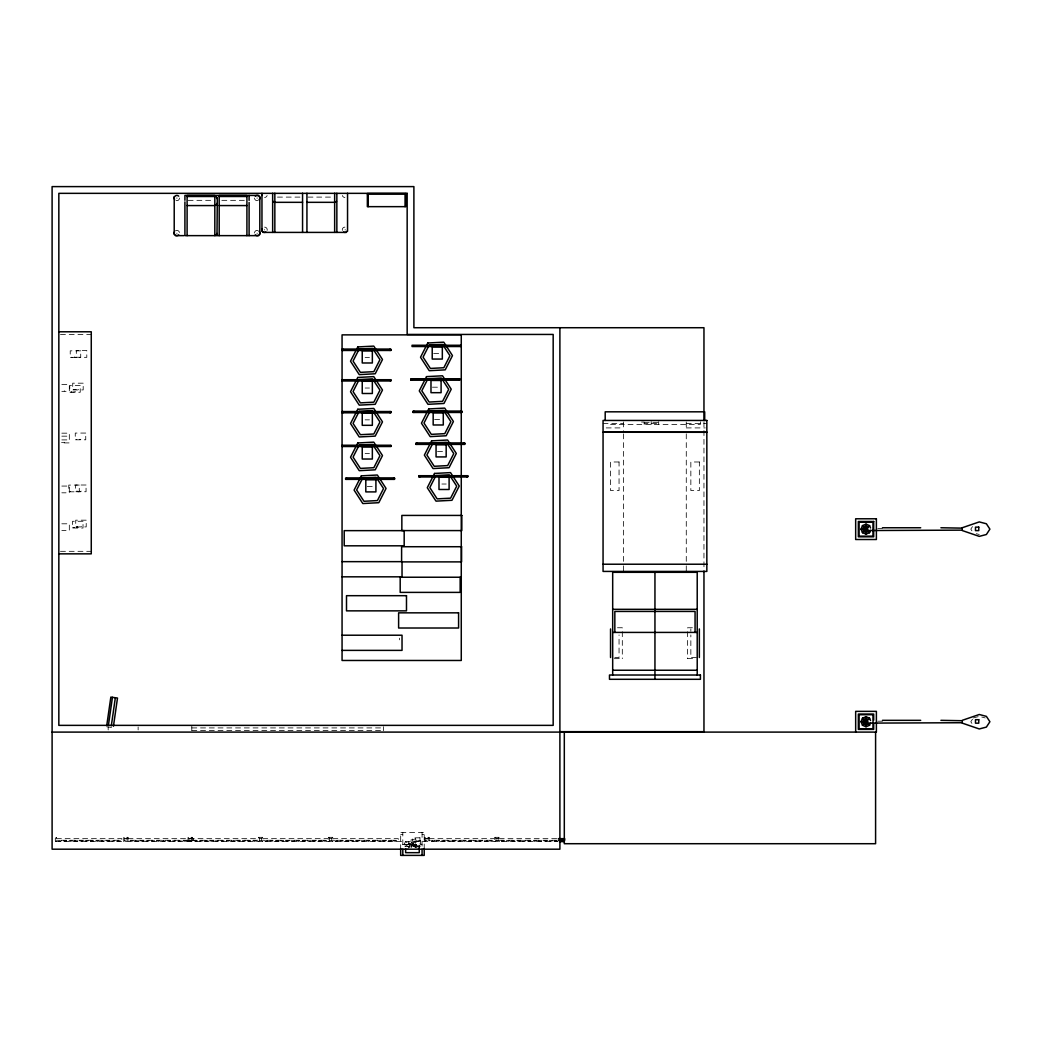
<?xml version="1.0" encoding="UTF-8"?>
<svg xmlns="http://www.w3.org/2000/svg" width="1042" height="1042" viewBox="0 0 1042 1042"><rect width="100%" height="100%" fill="white"/><g stroke="black" fill="none" stroke-linecap="round" stroke-linejoin="round"><path stroke-width="0.75" stroke-dasharray="5 3.75" d="M73.305 389.382L75.024 389.552M79.322 491.082L79.114 491.186M71.598 391.883L72.25 392M79.426 439.463L80 439.307M79.974 491.355L80.455 491.485M62.325 442.563L61.582 442.642M64.513 442.238L64.226 442.55M78.345 389.656L78.319 389.461M76.196 389.773L75.506 389.304M75.623 357.237L86.799 357.354L86.799 350.62L76.313 350.62L76.313 357.354M80.651 439.45L80.846 439.268M77.994 527.656L78.111 527.382M71.429 391.831L70.791 392M74.203 527.591L73.617 527.591M64.422 390.802L64.226 390.984M74.269 357.041L74.92 357.067M73.5 392L74.451 391.714M62.872 442.368L63.523 442.342M76.769 439.372L76.092 439.542M75.258 391.87L75.441 391.597M411.056 847.862L412.137 844.841L405.299 841.78L404.218 844.815L408.321 846.638M177.205 198.058L176.489 198.058M177.101 233.252L176.593 233.252M257.53 198.058L256.814 198.058M257.426 233.252L256.918 233.252M81.107 491.329L81.133 491.095M81.276 526.51L81.302 526.275M70.153 491.316L70.452 491.55M418.637 848.865L420.317 845.987L413.635 842.157L411.955 845.036L417.308 848.097M972.473 526.627L970.818 529.141L973.293 532.931M972.473 719.201L970.818 721.728L973.293 725.506M407.292 849.608L411.603 843.186L414.39 845.062M124.806 840.542L123.724 841.61L123.724 837.325L128.01 837.325L128.01 841.61L126.942 840.542L124.806 840.542L124.806 838.393L123.724 837.325M124.806 838.393L126.942 838.393L128.01 837.325M189.071 840.542L188.003 841.61L188.003 837.325L192.288 837.325L192.288 841.61L191.22 840.542L189.071 840.542L189.071 838.393L188.003 837.325M189.071 838.393L191.22 838.393L192.288 837.325M258.442 837.325L259.51 838.393L259.51 840.542L258.442 841.61L258.442 837.325L262.714 837.325L262.714 841.61L261.646 840.542L261.646 838.393L262.714 837.325M328.543 837.325L329.611 838.393L329.611 840.542L328.543 841.61L328.543 837.325L332.815 837.325L332.815 841.61L331.747 840.542L331.747 838.393L332.815 837.325M425.918 840.542L424.849 841.61L424.849 837.325L429.135 837.325L429.135 841.61L428.067 840.542L425.918 840.542L425.918 838.393L424.849 837.325M425.918 838.393L428.067 838.393L429.135 837.325M494.924 837.325L495.992 838.393L495.992 840.542L494.924 841.61L494.924 837.325L499.209 837.325L499.209 841.61L498.141 840.542L498.141 838.393L499.209 837.325M413.948 846.638L416.344 844.71L418.454 847.159M405.364 846.273L411.447 841.636C415.146 846.521 414.039 842.926 409.662 847.068M76.457 527.356L76.926 527.76M73.279 527.617L72.797 527.356M264.342 229.514L264.342 230.022M345.163 230.022L345.163 229.514M411.538 845.843L414.768 844.971M973.293 717.938L979.272 716.375L985.25 717.938M77.668 526.666L76.717 526.653M407.044 844.854L414.729 844.137L415.029 847.367M277.472 197.107L301.542 197.107M307.963 197.107L332.033 197.107M188.12 200.338L212.19 200.338M221.829 200.338L244.297 200.338M60.449 334.482L91.266 334.482M433.667 353.577L440.896 353.577M71.26 357.315L72.132 357.328M365.117 357.51L369.454 357.51M61.83 384.602L69.319 384.602L69.319 391.349L61.83 391.349M432.43 387.194L439.646 387.194M365.117 388.028L369.454 388.028M434.605 419.509L441.834 419.509M365.117 419.848L369.454 419.848M644.177 422.323L658.492 422.323L658.492 423.625L644.177 423.625M603.058 423.521L623.481 423.521M686.274 423.521L706.841 423.521M606.197 427.91L623.481 427.91M686.274 427.91L705.252 427.91M61.83 433.172L69.319 433.172L69.319 442.902L61.83 442.902M61.83 436.168L69.319 436.168M61.83 439.906L69.319 439.906M437.51 451.433L444.726 451.433M365.117 453.557L369.454 453.557M441.886 484.022L446.21 484.022M61.83 486.067L69.319 486.067L69.319 492.814L61.83 492.814M367.253 486.419L374.469 486.419M76.652 491.082L77.368 491.082M61.83 523.8L69.319 523.8L69.319 530.547L61.83 530.547M73.565 527.356L74.399 527.682M877.729 528.607L882.548 528.607M60.449 551.322L91.266 551.322M617.489 627.753L622.308 627.753L622.308 658.674M692.396 627.753L687.59 627.753L687.59 658.674M614.806 657.515L619.052 657.515L619.052 634.943M696.512 657.515L690.846 657.515L690.846 634.943M614.285 658.674L622.308 658.596M687.59 658.596L695.613 658.674M877.729 721.194L882.548 721.194M191.793 727.915L383.443 727.915M191.793 730.455L383.443 730.455M400.675 834.525L402.811 834.525M422.075 834.525L424.211 834.525M259.51 838.393L261.646 838.393M329.611 838.393L331.747 838.393M495.992 838.393L498.141 838.393M56.385 838.667L121.849 838.667L121.849 840.269L56.385 840.269M128.01 838.667L257.752 838.667L257.752 840.269L128.01 840.269M262.714 838.667L328.191 838.667L328.191 840.269L262.714 840.269M332.815 838.667L398.291 838.667L398.291 840.269L332.815 840.269M429.135 838.667L494.598 838.667L494.598 840.269L429.135 840.269M499.209 838.667L556.688 838.667M499.209 840.269L557.522 840.269M259.51 840.542L261.646 840.542M329.611 840.542L331.747 840.542M495.992 840.542L498.141 840.542M557.522 841.076L554.839 841.076L554.839 840.269M55.356 841.61L557.796 841.61M402.811 844.567L422.075 844.567M409.232 846L418.819 845.974L418.819 849.334M106.571 726.743L113.226 727.707M976.289 533.712L979.272 534.494M703.962 421.815L703.962 569.44M700.419 421.763L700.419 424.394L609.479 424.394L609.479 421.763M690.846 628.938L690.846 631.296M686.274 421.932L686.274 429.33M686.274 433.85L686.274 562.602M686.274 565.832L686.274 571.42M658.687 421.554L658.687 424.394M651.198 421.554L651.198 424.394M644.177 424.394L644.177 422.049L641.442 422.049L641.442 424.394M623.481 421.932L623.481 432.3M623.481 433.85L623.481 562.602M623.481 565.832L623.481 571.42M556.181 840.269L556.181 841.076M552.169 840.269L552.169 841.076L549.499 841.076L549.499 840.269M550.827 840.269L550.827 841.076M546.816 840.269L546.816 841.076L544.145 841.076L544.145 840.269M545.487 840.269L545.487 841.076M541.462 840.269L541.462 841.076L538.792 841.076L538.792 840.269M540.134 840.269L540.134 841.076M536.122 840.269L536.122 841.076L533.439 841.076L533.439 840.269M534.78 840.269L534.78 841.076M530.769 840.269L530.769 841.076L528.099 841.076L528.099 840.269M529.427 840.269L529.427 841.076M525.415 840.269L525.415 841.076L522.745 841.076L522.745 840.269M524.087 840.269L524.087 841.076M520.075 840.269L520.075 841.076L517.392 841.076L517.392 840.269M518.734 840.269L518.734 841.076M514.722 840.269L514.722 841.076L512.052 841.076L512.052 840.269M513.38 840.269L513.38 841.076M509.369 840.269L509.369 841.076L506.699 841.076L506.699 840.269M508.04 840.269L508.04 841.076M504.015 840.269L504.015 841.076L501.345 841.076L501.345 840.269M502.687 840.269L502.687 841.076M492.788 840.269L492.788 841.076L490.118 841.076L490.118 840.269M491.459 840.269L491.459 841.076M487.448 840.269L487.448 841.076L484.764 841.076L484.764 840.269M486.106 840.269L486.106 841.076M482.094 840.269L482.094 841.076L479.411 841.076L479.411 840.269M480.753 840.269L480.753 841.076M476.741 840.269L476.741 841.076L474.071 841.076L474.071 840.269M475.399 840.269L475.399 841.076M471.388 840.269L471.388 841.076L468.718 841.076L468.718 840.269M470.059 840.269L470.059 841.076M466.048 840.269L466.048 841.076L463.364 841.076L463.364 840.269M464.706 840.269L464.706 841.076M460.694 840.269L460.694 841.076L458.024 841.076L458.024 840.269M459.353 840.269L459.353 841.076M455.341 840.269L455.341 841.076L452.671 841.076L452.671 840.269M454.012 840.269L454.012 841.076M450.001 840.269L450.001 841.076L447.318 841.076L447.318 840.269M448.659 840.269L448.659 841.076M444.647 840.269L444.647 841.076L441.964 841.076L441.964 840.269M443.306 840.269L443.306 841.076M439.294 840.269L439.294 841.076L436.624 841.076L436.624 840.269M437.953 840.269L437.953 841.076M433.941 840.269L433.941 841.076L431.271 841.076L431.271 840.269M432.612 840.269L432.612 841.076M428.067 838.393L428.067 840.542M424.211 849.074L424.211 832.389L400.675 832.389L400.675 849.074M422.075 832.389L422.075 846.443L402.811 846.443L402.811 832.389M415.654 847.654L415.654 845.687L409.232 845.687L409.232 847.654M399.503 638.16L399.503 639.853M396.481 840.269L396.481 841.076L393.798 841.076L393.798 840.269M395.139 840.269L395.139 841.076M391.128 840.269L391.128 841.076L388.458 841.076L388.458 840.269M389.786 840.269L389.786 841.076M385.774 840.269L385.774 841.076L383.104 841.076L383.104 840.269M384.446 840.269L384.446 841.076M383.443 726.704L383.443 730.742M380.434 840.269L380.434 841.076L377.751 841.076L377.751 840.269M379.093 840.269L379.093 841.076M375.081 840.269L375.081 841.076L372.411 841.076L372.411 840.269M373.739 840.269L373.739 841.076M369.728 840.269L369.728 841.076L367.058 841.076L367.058 840.269M368.399 840.269L368.399 841.076M364.374 840.269L364.374 841.076L361.704 841.076L361.704 840.269M363.046 840.269L363.046 841.076M359.034 840.269L359.034 841.076L356.351 841.076L356.351 840.269M357.693 840.269L357.693 841.076M353.681 840.269L353.681 841.076L351.011 841.076L351.011 840.269M352.339 840.269L352.339 841.076M348.328 840.269L348.328 841.076L345.657 841.076L345.657 840.269M346.999 840.269L346.999 841.076M342.987 840.269L342.987 841.076L340.304 841.076L340.304 840.269M341.646 840.269L341.646 841.076M337.634 840.269L337.634 841.076L334.964 841.076L334.964 840.269M336.292 840.269L336.292 841.076M326.38 840.269L326.38 841.076L323.697 841.076L323.697 840.269M325.039 840.269L325.039 841.076M321.027 840.269L321.027 841.076L318.357 841.076L318.357 840.269M319.686 840.269L319.686 841.076M315.674 840.269L315.674 841.076L313.004 841.076L313.004 840.269M314.332 840.269L314.332 841.076M310.321 840.269L310.321 841.076L307.65 841.076L307.65 840.269M308.992 840.269L308.992 841.076M304.98 840.269L304.98 841.076L302.297 841.076L302.297 840.269M303.639 840.269L303.639 841.076M299.627 840.269L299.627 841.076L296.957 841.076L296.957 840.269M298.286 840.269L298.286 841.076M294.274 840.269L294.274 841.076L291.604 841.076L291.604 840.269M292.945 840.269L292.945 841.076M288.934 840.269L288.934 841.076L286.25 841.076L286.25 840.269M287.592 840.269L287.592 841.076M283.58 840.269L283.58 841.076L280.91 841.076L280.91 840.269M282.239 840.269L282.239 841.076M278.227 840.269L278.227 841.076L275.557 841.076L275.557 840.269M276.898 840.269L276.898 841.076M272.874 840.269L272.874 841.076L270.204 841.076L270.204 840.269M271.545 840.269L271.545 841.076M267.534 840.269L267.534 841.076L264.85 841.076L264.85 840.269M266.192 840.269L266.192 841.076M255.941 840.269L255.941 841.076L253.271 841.076L253.271 840.269M254.613 840.269L254.613 841.076M250.601 840.269L250.601 841.076L247.918 841.076L247.918 840.269M249.259 840.269L249.259 841.076M245.248 840.269L245.248 841.076L242.578 841.076L242.578 840.269M243.906 840.269L243.906 841.076M239.894 840.269L239.894 841.076L237.224 841.076L237.224 840.269M238.566 840.269L238.566 841.076M234.541 840.269L234.541 841.076L231.871 841.076L231.871 840.269M233.213 840.269L233.213 841.076M229.201 840.269L229.201 841.076L226.518 841.076L226.518 840.269M227.859 840.269L227.859 841.076M223.848 840.269L223.848 841.076L221.178 841.076L221.178 840.269M222.506 840.269L222.506 841.076M218.494 840.269L218.494 841.076L215.824 841.076L215.824 840.269M217.166 840.269L217.166 841.076M213.154 840.269L213.154 841.076L210.471 841.076L210.471 840.269M211.813 840.269L211.813 841.076M207.801 840.269L207.801 841.076L205.131 841.076L205.131 840.269M206.459 840.269L206.459 841.076M202.448 840.269L202.448 841.076L199.777 841.076L199.777 840.269M201.119 840.269L201.119 841.076M197.107 840.269L197.107 841.076L194.424 841.076L194.424 840.269M195.766 840.269L195.766 841.076M193.486 838.667L193.486 840.269M191.793 725.362L191.793 730.742M191.663 840.269L191.663 841.076L188.993 841.076L188.993 840.269M191.22 838.393L191.22 840.542M190.334 840.269L190.334 841.076M186.323 840.269L186.323 841.076L183.639 841.076L183.639 840.269M184.981 840.269L184.981 841.076M180.969 840.269L180.969 841.076L178.299 841.076L178.299 840.269M179.628 840.269L179.628 841.076M175.616 840.269L175.616 841.076L172.946 841.076L172.946 840.269M174.288 840.269L174.288 841.076M170.276 840.269L170.276 841.076L167.593 841.076L167.593 840.269M168.934 840.269L168.934 841.076M164.923 840.269L164.923 841.076L162.252 841.076L162.252 840.269M163.581 840.269L163.581 841.076M159.569 840.269L159.569 841.076L156.899 841.076L156.899 840.269M158.228 840.269L158.228 841.076M154.216 840.269L154.216 841.076L151.546 841.076L151.546 840.269M152.887 840.269L152.887 841.076M148.876 840.269L148.876 841.076L146.193 841.076L146.193 840.269M147.534 840.269L147.534 841.076M143.522 840.269L143.522 841.076L140.852 841.076L140.852 840.269M142.181 840.269L142.181 841.076M138.13 726.977L138.13 729.921M138.169 840.269L138.169 841.076L135.499 841.076L135.499 840.269M136.841 840.269L136.841 841.076M132.829 840.269L132.829 841.076L130.146 841.076L130.146 840.269M131.487 840.269L131.487 841.076M126.942 838.393L126.942 840.542M120.038 840.269L120.038 841.076L117.368 841.076L117.368 840.269M118.697 840.269L118.697 841.076M114.685 840.269L114.685 841.076L112.015 841.076L112.015 840.269M113.357 840.269L113.357 841.076M109.345 840.269L109.345 841.076L106.662 841.076L106.662 840.269M108.173 726.977L108.173 729.921M108.003 840.269L108.003 841.076M103.992 840.269L103.992 841.076L101.321 841.076L101.321 840.269M102.65 840.269L102.65 841.076M98.638 840.269L98.638 841.076L95.968 841.076L95.968 840.269M97.31 840.269L97.31 841.076M93.285 840.269L93.285 841.076L90.615 841.076L90.615 840.269M91.956 840.269L91.956 841.076M87.945 840.269L87.945 841.076L85.262 841.076L85.262 840.269M86.603 840.269L86.603 841.076M82.592 840.269L82.592 841.076L79.921 841.076L79.921 840.269M81.25 840.269L81.25 841.076M77.238 840.269L77.238 841.076L74.568 841.076L74.568 840.269M75.91 840.269L75.91 841.076M71.898 840.269L71.898 841.076L69.215 841.076L69.215 840.269M70.556 840.269L70.556 841.076M66.545 840.269L66.545 841.076L63.875 841.076L63.875 840.269M65.203 840.269L65.203 841.076M61.191 840.269L61.191 841.076L58.521 841.076L58.521 840.269M59.863 840.269L59.863 841.076M254.535 233.004A2.631 2.631 0 0 1 257.856 230.451M175.538 230.712A2.631 2.631 0 0 1 179.485 233.004M179.485 198.058A2.631 2.631 0 0 1 175.538 200.338M257.856 200.598A2.631 2.631 0 0 1 254.535 198.058M342.362 230.451A2.631 2.631 0 0 1 344.915 227.13M264.59 227.13A2.631 2.631 0 0 1 267.13 230.451M267.13 195.505A2.631 2.631 0 0 1 264.59 197.459M344.915 197.459A2.631 2.631 0 0 1 342.362 195.505M404.739 844.15L404.973 844.919L404.739 844.15M419.535 845.791L419.652 846.586L419.535 845.791M56.385 837.325L55.304 838.393L55.304 840.542L56.385 841.61L56.385 837.325M416.266 845.036L416.279 845.817L416.266 845.036M411.343 841.975L411.316 842.783L411.343 841.975M415.576 838.836L408.138 840.855L408.998 844.085L416.435 842.053L415.576 838.836M409.519 843.056L409.206 843.799L409.519 843.056M420.187 840.451L412.645 841.91L413.322 845.153L420.877 843.694L420.187 840.451M419.952 837.794L412.254 837.898L412.332 841.233L420.03 841.128L419.952 837.794M80.716 350.841L70.231 350.841L70.231 357.588L80.716 357.588L80.716 350.841M83.191 383.182L72.706 383.182L72.706 389.929L83.191 389.929L83.191 383.182M80.234 385.527L69.749 385.527L69.749 392.274L80.234 392.274L80.234 385.527M85.744 433.068L75.258 433.068L75.258 439.802L85.744 439.802L85.744 433.068M619.052 461.984L610.547 461.984L610.547 490.561L619.052 490.561L619.052 461.984M699.351 461.984L690.846 461.984L690.846 490.561L699.351 490.561L699.351 461.984M86.056 485.012L75.571 485.012L75.571 491.746L86.056 491.746L86.056 485.012M79.27 485.077L68.785 485.077L68.785 491.811L79.27 491.811L79.27 485.077M86.212 520.179L75.727 520.179L75.727 526.913L86.212 526.913L86.212 520.179M83.021 521.287L72.536 521.287L72.536 528.02L83.021 528.02L83.021 521.287"/><path stroke-width="1.5" d="M106.792 725.18L110.843 697.098L117.499 698.049L113.461 726.144M108.394 725.414L112.445 697.319M111.312 725.831L115.349 697.749M215.915 235.349L217.01 233.447L217.309 197.55M940.913 527.76L962.209 528.138L962.209 530.144L866.84 530.534L867.752 529.141L867.244 527.916M940.913 720.335L962.209 720.725L962.209 722.731L866.84 723.122L867.752 721.728L867.244 720.504M870.539 530.326L869.562 532.683L866.019 534.155L862.476 532.683L861.018 529.141L862.476 525.598L866.019 524.139L869.562 525.598L870.539 527.968M864.912 529.141L866.019 528.034L867.126 529.141L866.019 530.248L864.912 529.141L861.018 529.141M867.621 529.141L866.019 530.756L864.417 529.141L866.019 527.539L867.152 528.007L867.126 529.141M870.539 722.901L869.562 725.271L866.019 726.73L862.476 725.271L861.018 721.728L862.476 718.185L866.019 716.714L869.562 718.185L870.539 720.543M864.912 721.728L866.019 720.621L867.126 721.728L866.019 722.835L864.912 721.728L861.018 721.728M867.621 721.728L866.019 723.33L864.417 721.728L866.019 720.126L867.152 720.595L867.126 721.728M358.487 380.916L353.056 391.584L360.389 402.876L373.844 402.173L379.952 390.177L372.606 378.884L359.164 379.588M358.487 446.445L353.056 457.112L360.389 468.405L373.844 467.702L379.952 455.693L372.606 444.4L359.164 445.116M428.483 346.478L423.052 357.145L430.385 368.438L443.84 367.735L449.949 355.726L442.603 344.433L429.161 345.149M862.476 532.683L865.238 529.922M866.801 528.359L869.562 525.598M862.476 725.271L865.238 722.51M866.801 720.947L869.562 718.185M215.915 205.3L217.01 203.385L217.309 204.506M335.745 202.07L336.553 201.275M868.299 531.42L866.019 532.358L863.753 531.42L862.815 529.141L863.753 526.874L866.019 525.936L868.299 526.874M868.299 723.995L866.019 724.932L863.753 723.995L862.815 721.728L863.753 719.462L866.019 718.511L868.299 719.462M962.209 527.76L979.272 521.912L986.383 523.774L989.9 529.141L986.383 534.507L979.272 536.37L962.209 530.534M962.209 720.348L979.272 714.499L986.383 716.362L989.9 721.728L986.383 727.095L979.272 728.957L962.209 723.109M367.357 193.812L405.872 193.812M258.716 195.427L184.916 195.427L184.916 200.259M187.104 196.495L214.821 196.495M219.198 196.495L246.915 196.495M274.841 202.33L302.558 202.33M306.934 202.33L334.651 202.33M187.104 205.574L214.821 205.574M219.198 205.574L246.915 205.574M263.04 232.405L346.452 232.405M175.303 235.635L183.822 235.635M258.716 235.635L184.916 235.635L184.916 201.887M58.834 331.786L91.266 331.786L91.266 553.849L58.834 553.849M460.004 345.697L460.916 345.697M460.004 346.113L460.916 346.113M342.063 349.2L390.919 349.2L390.919 350.464L342.063 350.464M342.063 349.617L390.919 349.617M342.063 350.034L342.974 350.034M390.008 350.034L390.919 350.034M410.808 379.314L459.665 379.314M342.063 379.718L390.919 379.718L390.919 380.981L342.063 380.981M410.808 379.731L411.72 379.731M458.754 379.731L459.665 379.731M390.008 380.135L390.919 380.135M390.008 380.564L390.919 380.564M342.063 411.538L390.919 411.538L390.919 412.801L342.063 412.801M412.997 411.616L461.853 411.616M342.063 411.955L390.919 411.955M412.997 412.046L413.908 412.046M460.942 412.046L461.853 412.046M342.063 412.372L342.974 412.372M390.008 412.372L390.919 412.372M415.888 443.553L464.745 443.553M415.888 443.97L416.8 443.97M463.846 443.97L464.745 443.97M342.063 445.247L390.919 445.247L390.919 446.51L342.063 446.51M390.008 445.663L390.919 445.663M390.008 446.08L390.919 446.08M418.819 476.129L467.676 476.129M418.819 476.546L419.731 476.546M466.764 476.546L467.676 476.546M345.631 478.538L394.501 478.538M345.631 478.955L346.543 478.955M393.589 478.955L394.501 478.955M882.457 527.76L920.698 527.76M342.063 561.651L402.03 561.651L402.03 576.825L342.063 576.825M603.058 564.217L706.841 564.217M612.683 609.323L697.215 609.323M612.683 632.416L697.215 632.416M342.063 635.216L402.03 635.216L402.03 650.377L342.063 650.377M612.683 670.24L697.215 670.24M882.457 720.335L920.698 720.335M559.893 731.666L703.962 731.666L703.962 571.068M52.1 732.096L876.387 732.096L876.387 711.36L855.664 711.36L855.664 732.096M558.291 838.667L564.673 838.667L564.673 840.269L558.291 840.269M559.424 841.61L564.308 841.61M862.476 525.598L865.238 528.359M866.801 529.922L869.562 532.683M862.476 718.185L865.238 720.947M866.801 722.51L869.562 725.271M272.952 201.275L273.746 202.07M215.915 195.766L217.01 198.67M217.01 233.447L217.309 234.541M875.593 732.096L875.593 843.707L564.308 843.707L564.308 732.096M873.691 720.191L873.691 714.057L858.347 714.057L858.347 729.4L873.691 729.4L873.691 723.265M866.019 524.139L866.019 528.034M866.019 530.248L866.019 534.155M866.019 716.714L866.019 720.621M866.019 722.835L866.019 726.73M704.705 420.447L704.705 411.824L605.194 411.824L605.194 420.447M703.962 420.187L703.962 327.722L413.895 327.722L413.895 186.609L52.1 186.609L52.1 849.191L559.893 849.191L559.893 327.722M699.351 628.938L699.351 657.515M697.215 675.021L697.215 572.318L612.683 572.318L612.683 675.021M695.066 632.416L695.066 611.433L614.832 611.433L614.832 632.416M686.274 571.42L686.274 572.318M654.949 572.318L654.949 679.306M623.481 571.42L623.481 572.318M610.547 628.938L610.547 657.515M562.862 840.269L562.862 841.076L560.192 841.076L560.192 840.269M561.534 840.269L561.534 841.076M466.764 475.712L466.764 476.975M463.846 443.124L463.846 444.387M460.942 411.199L460.942 412.463M458.754 378.884L458.754 380.148M424.211 848.566L424.211 855.391L400.675 855.391L400.675 848.566M422.075 849.204L422.075 855.391M419.731 475.712L419.731 476.975M419.249 848.631L419.249 852.669L405.638 852.669L405.638 848.631M416.8 443.124L416.8 444.387M413.908 411.199L413.908 412.463M411.72 378.884L411.72 380.148M405.064 193.812L405.064 206.655M402.811 849.204L402.811 855.391M393.589 478.109L393.589 479.372M390.008 349.2L390.008 350.464M390.008 411.538L390.008 412.801M368.165 193.812L368.165 206.655M347.546 193.278L347.546 231.311M346.543 478.109L346.543 479.372M342.974 349.2L342.974 350.464M342.974 411.538L342.974 412.801M336.853 193.278L336.853 232.405M334.651 193.252L334.651 232.405M306.934 193.252L306.934 232.405M302.558 193.252L302.558 232.405M274.841 193.252L274.841 232.405M272.652 193.278L272.652 231.311M272.652 231.728L272.652 232.405M261.959 193.278L261.959 231.311M259.81 196.521L259.81 234.541M249.103 195.427L249.103 200.338M249.103 202.461L249.103 235.635M246.915 235.635L246.915 195.479L219.198 195.479L219.198 235.635M214.821 235.635L214.821 195.479L187.104 195.479L187.104 235.635M174.209 196.521L174.209 234.541M259.028 231.142A2.631 2.631 0 0 1 259.028 234.867A2.631 2.631 0 0 1 255.303 234.867M178.716 234.867A2.631 2.631 0 0 1 174.991 234.867M174.561 234.32A2.631 2.631 0 0 1 174.561 231.689M174.561 199.374A2.631 2.631 0 0 1 174.561 196.743M174.991 196.196A2.631 2.631 0 0 1 178.716 196.196M255.303 196.196A2.631 2.631 0 0 1 259.028 196.196A2.631 2.631 0 0 1 259.028 199.921M347.194 231.09A2.631 2.631 0 0 1 343.586 232.053M265.905 232.053A2.631 2.631 0 0 1 262.31 231.09M262.037 230.451A2.631 2.631 0 0 1 262.037 229.084M262.037 195.505A2.631 2.631 0 0 1 262.037 194.138M357.784 346.947L350.516 361.209L359.243 374.625L375.224 373.778L382.492 359.516L373.765 346.1L357.784 346.947M359.164 349.07L353.056 361.066L360.389 372.359L373.844 371.655L379.952 359.659L372.606 348.367L359.164 349.07M357.784 377.464L350.516 391.727L359.243 405.143L375.224 404.296L382.492 390.034L373.765 376.618L357.784 377.464M357.784 409.272L350.516 423.534L359.243 436.963L375.224 436.116L382.492 421.854L373.765 408.438L357.784 409.272M359.164 411.408L353.056 423.404L360.389 434.696L373.844 433.993L379.952 421.984L372.606 410.691L359.164 411.408M357.784 442.98L350.516 457.243L359.243 470.671L375.224 469.825L382.492 455.562L373.765 442.147L357.784 442.98M427.767 343.013L420.512 357.276L429.239 370.705L445.221 369.858L452.475 355.596L443.762 342.167L427.767 343.013M361.353 475.855L354.098 490.118L362.811 503.547L378.806 502.7L386.061 488.438L377.334 475.009L361.353 475.855M362.746 477.991L356.625 489.987L363.971 501.28L377.412 500.577L383.534 488.568L376.188 477.275L362.746 477.991M426.53 376.631L419.262 390.893L427.988 404.322L443.97 403.475L451.238 389.213L442.511 375.784L426.53 376.631M427.91 378.754L421.802 390.763L429.135 402.056L442.589 401.339L448.698 389.343L441.365 378.051L427.91 378.754M428.718 408.946L421.45 423.208L430.177 436.624L446.158 435.777L453.426 421.515L444.7 408.099L428.718 408.946M430.099 411.069L423.99 423.065L431.323 434.358L444.778 433.654L450.886 421.658L443.54 410.366L430.099 411.069M431.609 440.87L424.355 455.133L433.068 468.561L449.05 467.715L456.318 453.452L447.591 440.024L431.609 440.87M432.99 443.006L426.881 455.002L434.227 466.295L447.669 465.592L453.778 453.583L446.445 442.29L432.99 443.006M434.54 473.446L427.272 487.721L435.999 501.137L451.981 500.29L459.248 486.028L450.522 472.612L434.54 473.446M435.921 475.582L429.812 487.578L437.145 498.871L450.6 498.167L456.709 486.158L449.376 474.865L435.921 475.582M407.162 193.343L58.834 193.343L58.834 725.362L553.172 725.362L553.172 334.443L407.162 334.443L407.162 193.343M405.872 193.538L367.357 193.538L367.357 206.655L405.872 206.655L405.872 193.538M461.267 334.873L342.063 334.873L342.063 660.472L461.267 660.472L461.267 334.873M460.916 345.267L412.046 345.267L412.046 346.53L460.916 346.53L460.916 345.267M442.329 346.843L432.222 346.843L432.222 359.06L442.329 359.06L442.329 346.843M372.346 350.763L362.238 350.763L362.238 362.981L372.346 362.981L372.346 350.763M459.665 378.884L410.808 378.884L410.808 380.148L459.665 380.148L459.665 378.884M441.092 380.46L430.984 380.46L430.984 392.678L441.092 392.678L441.092 380.46M372.346 381.281L362.238 381.281L362.238 393.498L372.346 393.498L372.346 381.281M461.853 411.199L412.997 411.199L412.997 412.463L461.853 412.463L461.853 411.199M443.28 412.762L433.172 412.762L433.172 424.98L443.28 424.98L443.28 412.762M372.346 413.101L362.238 413.101L362.238 425.318L372.346 425.318L372.346 413.101M706.841 420.447L603.058 420.447L603.058 571.42L706.841 571.42L706.841 420.447M706.841 432.248L603.058 432.248L706.841 432.3M464.745 443.124L415.888 443.124L415.888 444.387L464.745 444.387L464.745 443.124M446.171 444.7L436.064 444.7L436.064 456.917L446.171 456.917L446.171 444.7M372.346 446.81L362.238 446.81L362.238 459.027L372.346 459.027L372.346 446.81M467.676 475.712L418.819 475.712L418.819 476.975L467.676 476.975L467.676 475.712M449.102 477.275L438.995 477.275L438.995 489.493L449.102 489.493L449.102 477.275M394.501 478.109L345.631 478.109L345.631 479.372L394.501 479.372L394.501 478.109M375.915 479.685L365.807 479.685L365.807 491.902L375.915 491.902L375.915 479.685M461.814 515.425L401.847 515.425L401.847 530.586L461.814 530.586L461.814 515.425M876.387 518.786L855.664 518.786L855.664 539.509L876.387 539.509L876.387 518.786M873.691 521.482L858.347 521.482L858.347 536.812L873.691 536.812L873.691 521.482M873.027 522.133L859.012 522.133L859.012 536.148L873.027 536.148L873.027 522.133M978.764 527.135L975.481 527.135L975.481 530.612L978.764 530.612L978.764 527.135M404.179 530.639L344.212 530.639L344.212 545.813L404.179 545.813L404.179 530.639M461.567 546.724L401.6 546.724L401.6 561.885L461.567 561.885L461.567 546.724M460.16 577.229L400.193 577.229L400.193 592.39L460.16 592.39L460.16 577.229M406.484 595.685L346.504 595.685L346.504 610.859L406.484 610.859L406.484 595.685M458.584 612.839L398.617 612.839L398.617 628.013L458.584 628.013L458.584 612.839M700.419 675.021L609.479 675.021L609.479 679.306L700.419 679.306L700.419 675.021M873.027 714.721L859.012 714.721L859.012 728.736L873.027 728.736L873.027 714.721M978.764 719.709L975.481 719.709L975.481 723.187L978.764 723.187L978.764 719.709"/></g></svg>
